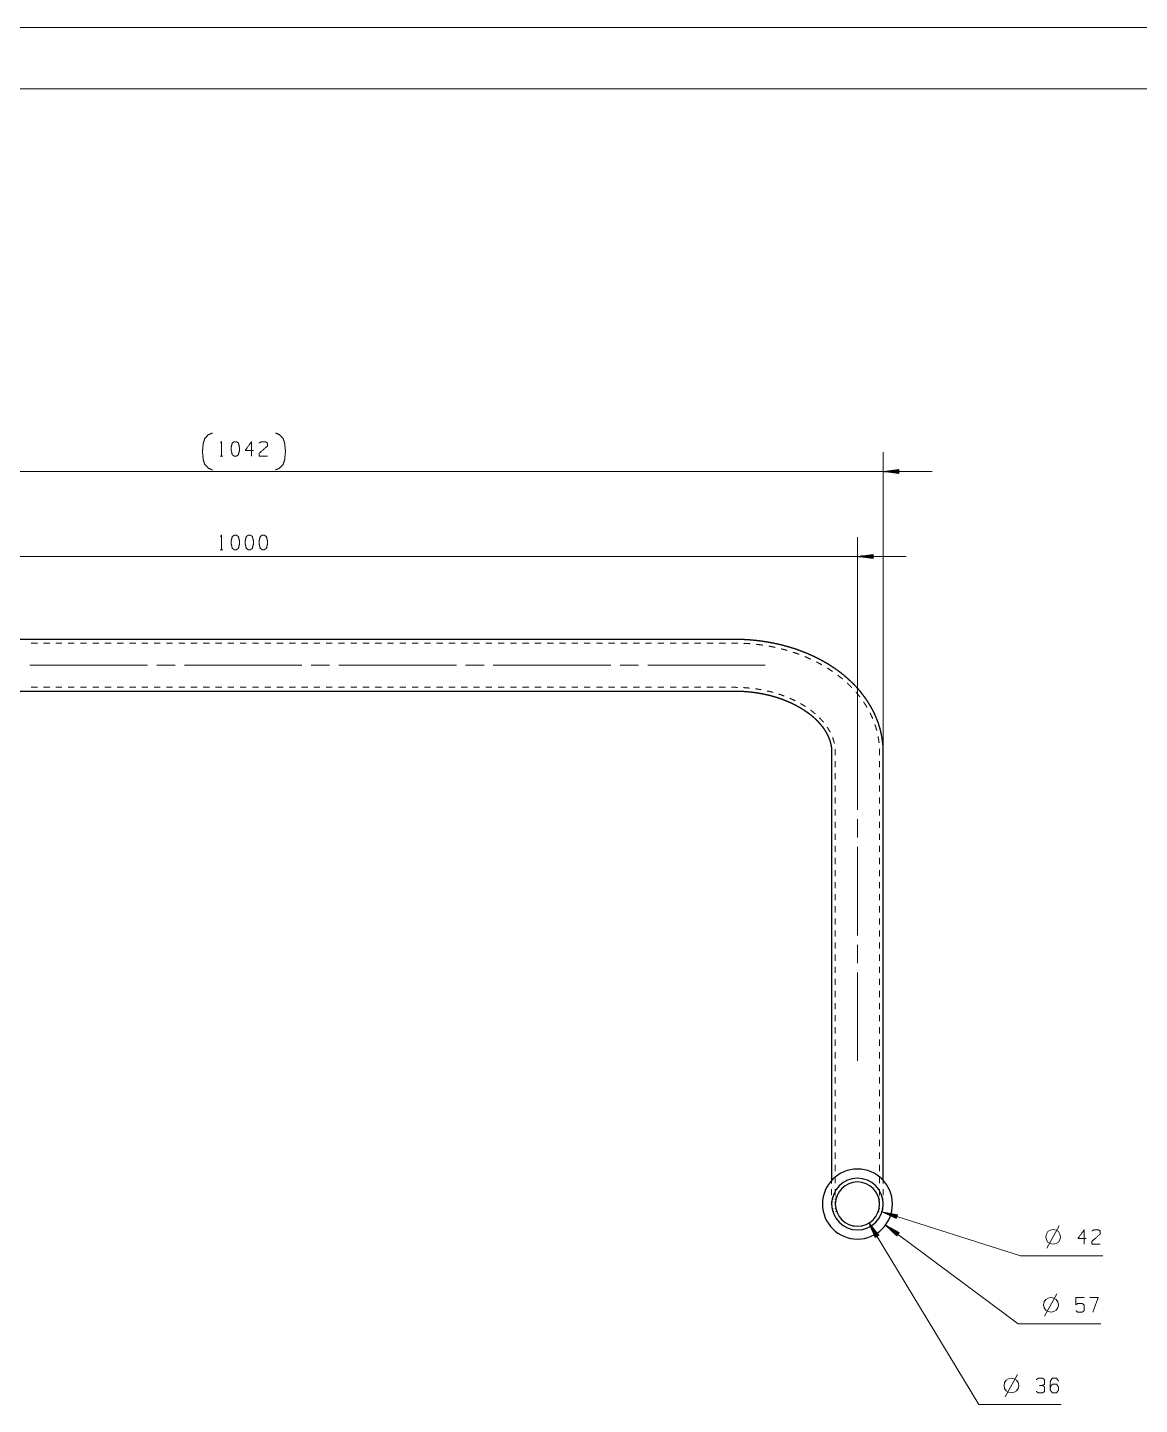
# Paper-space layout 'SHT2' of a CAD drawing. Header units: millimetres. Extents: x 0 to 594, y 0 to 420.
# Drawn here: x 172.5 to 353.5, y 195.9 to 420 of the extents above; entities that cross this region are included whole.
import ezdxf

# ---------------------------------------------------------------- set-up
doc = ezdxf.new("R2010")
doc.units = ezdxf.units.MM
doc.layers.add('101', color=7, linetype='Continuous', true_color=0xffffff)

psp = doc.layouts.new('SHT2')

# ---------------------------------------------------------------- linework, layer by layer
at = {"layer": '101', "color": 133, "linetype": 'Continuous', "lineweight": 18}
for p, q in [((594, 420), (0, 420)), ((584, 410), (25, 410))]:
    psp.add_line(p, q, dxfattribs=at)
at = {"layer": '101', "color": 72, "linetype": 'Continuous', "lineweight": 18}
for p, q in [((203.85, 350.24), (204.28, 350.24)), ((203.85, 335.02), (204.28, 335.02)), ((338.43, 221.38), (340.43, 225.03)), ((338.08, 210.32), (340.08, 213.97)), ((331.64, 197.2), (333.64, 200.85))]:
    psp.add_line(p, q, dxfattribs=at)
at = {"layer": '101', "color": 22, "linetype": 'Continuous', "lineweight": 18}
for p, q in [((311.81, 302.1), (311.81, 350.93)), ((319.75, 347.76), (95.47, 347.76)), ((314.35, 348.09), (311.81, 347.76)), ((311.81, 347.76), (314.35, 347.42)), ((314.35, 347.78), (312.01, 347.78)), ((314.35, 347.73), (312.01, 347.73)), ((314.35, 347.83), (312.39, 347.83)), ((314.35, 347.68), (312.39, 347.68)), ((314.35, 347.88), (312.78, 347.88)), ((314.35, 347.63), (312.78, 347.63)), ((314.35, 347.93), (313.16, 347.93)), ((314.35, 347.58), (313.16, 347.58)), ((314.35, 347.98), (313.55, 347.98)), ((314.35, 347.53), (313.55, 347.53)), ((314.35, 348.03), (313.93, 348.03)), ((314.35, 347.48), (313.93, 347.48)), ((314.35, 348.09), (314.32, 348.09)), ((314.35, 348.09), (314.32, 348.09)), ((314.35, 347.43), (314.32, 347.43)), ((314.35, 347.43), (314.32, 347.43)), ((314.35, 347.42), (314.35, 348.09)), ((307.61, 307.1), (307.61, 337.1)), ((99.67, 333.93), (315.55, 333.93)), ((310.15, 334.26), (307.61, 333.93)), ((307.61, 333.93), (310.15, 333.6)), ((310.15, 333.95), (307.81, 333.95)), ((310.15, 333.9), (307.81, 333.9)), ((310.15, 334.01), (308.19, 334.01)), ((310.15, 333.85), (308.19, 333.85)), ((310.15, 334.06), (308.58, 334.06)), ((310.15, 334.11), (308.96, 334.11)), ((310.15, 334.16), (309.35, 334.16)), ((310.15, 334.21), (309.73, 334.21)), ((310.15, 334.26), (310.12, 334.26)), ((310.15, 334.26), (310.12, 334.26)), ((310.15, 333.6), (310.15, 334.26)), ((310.15, 333.8), (308.58, 333.8)), ((310.15, 333.75), (308.96, 333.75)), ((310.15, 333.7), (309.35, 333.7)), ((310.15, 333.65), (309.73, 333.65)), ((310.15, 333.6), (310.12, 333.6)), ((310.15, 333.6), (310.12, 333.6)), ((314.14, 226.83), (311.62, 227.28)), ((311.62, 227.28), (313.93, 226.2)), ((311.62, 227.28), (334.14, 220.13)), ((314.03, 226.49), (311.79, 227.2)), ((314.04, 226.54), (311.81, 227.25)), ((314.01, 226.44), (312.14, 227.04)), ((314.06, 226.59), (312.19, 227.18)), ((314, 226.39), (312.5, 226.87)), ((314.07, 226.64), (312.57, 227.11)), ((313.98, 226.35), (312.85, 226.71)), ((314.09, 226.68), (312.96, 227.05)), ((313.97, 226.3), (313.2, 226.54)), ((314.11, 226.73), (313.34, 226.98)), ((313.95, 226.25), (313.55, 226.38)), ((314.12, 226.78), (313.72, 226.91)), ((313.93, 226.2), (314.14, 226.83)), ((314.14, 226.83), (314.11, 226.84)), ((314.14, 226.83), (314.11, 226.84)), ((311.08, 223.48), (309.48, 225.48)), ((309.48, 225.48), (310.51, 223.13)), ((309.48, 225.48), (327.35, 195.95)), ((310.77, 223.29), (309.55, 225.3)), ((310.81, 223.32), (309.6, 225.32)), ((310.73, 223.26), (309.71, 224.94)), ((310.86, 223.34), (309.84, 225.02)), ((310.68, 223.24), (309.87, 224.59)), ((310.64, 223.21), (310.02, 224.23)), ((310.9, 223.37), (310.08, 224.72)), ((310.94, 223.4), (310.33, 224.41)), ((310.99, 223.42), (310.57, 224.11)), ((312.18, 225.15), (314.02, 223.37)), ((314.42, 223.91), (312.18, 225.15)), ((312.18, 225.15), (333.79, 209.08)), ((314.21, 223.62), (312.32, 225.02)), ((314.24, 223.66), (312.35, 225.06)), ((314.18, 223.58), (312.6, 224.75)), ((314.27, 223.7), (312.69, 224.87)), ((314.15, 223.53), (312.88, 224.48)), ((314.3, 223.74), (313.03, 224.68)), ((314.12, 223.49), (313.16, 224.2)), ((314.33, 223.78), (313.37, 224.49)), ((314.36, 223.82), (313.71, 224.3)), ((313.94, 226.2), (313.91, 226.21)), ((313.94, 226.2), (313.91, 226.21)), ((314.39, 223.86), (314.05, 224.11)), ((310.6, 223.19), (310.18, 223.87)), ((310.55, 223.16), (310.34, 223.52)), ((310.51, 223.13), (310.49, 223.16)), ((310.51, 223.13), (310.49, 223.16)), ((310.51, 223.13), (311.08, 223.48)), ((311.03, 223.45), (310.81, 223.81)), ((311.07, 223.47), (311.06, 223.5)), ((311.07, 223.47), (311.06, 223.5)), ((314.09, 223.45), (313.44, 223.93)), ((314.06, 223.41), (313.72, 223.66)), ((314.03, 223.37), (314, 223.39)), ((314.03, 223.37), (314, 223.39)), ((314.02, 223.37), (314.42, 223.91)), ((314.42, 223.9), (314.39, 223.92)), ((314.42, 223.9), (314.39, 223.92)), ((334.14, 220.13), (347.58, 220.13)), ((333.79, 209.08), (347.23, 209.08)), ((327.35, 195.95), (340.79, 195.95))]:
    psp.add_line(p, q, dxfattribs=at)
at = {"layer": '101', "color": 30, "linetype": 'Continuous', "lineweight": 25}
for p, q in [((287.61, 320.44), (127.61, 320.44)), ((127.61, 312.04), (287.61, 312.04)), ((303.41, 302.1), (303.41, 256.84)), ((311.81, 256.84), (311.81, 302.1)), ((303.41, 256.84), (303.41, 234.41)), ((311.81, 234.41), (311.81, 256.84))]:
    psp.add_line(p, q, dxfattribs=at)
at = {"layer": '101', "color": 53, "linetype": 'Continuous', "lineweight": 18}
for p, q in [((174.11, 319.84), (173.11, 319.84)), ((176.11, 319.84), (175.11, 319.84)), ((178.11, 319.84), (177.11, 319.84)), ((180.11, 319.84), (179.11, 319.84)), ((182.11, 319.84), (181.11, 319.84)), ((184.11, 319.84), (183.11, 319.84)), ((186.11, 319.84), (185.11, 319.84)), ((188.11, 319.84), (187.11, 319.84)), ((190.11, 319.84), (189.11, 319.84)), ((192.11, 319.84), (191.11, 319.84)), ((194.11, 319.84), (193.11, 319.84)), ((196.11, 319.84), (195.11, 319.84)), ((198.11, 319.84), (197.11, 319.84)), ((200.11, 319.84), (199.11, 319.84)), ((202.11, 319.84), (201.11, 319.84)), ((204.11, 319.84), (203.11, 319.84)), ((206.11, 319.84), (205.11, 319.84)), ((208.11, 319.84), (207.11, 319.84)), ((210.11, 319.84), (209.11, 319.84)), ((212.11, 319.84), (211.11, 319.84)), ((214.11, 319.84), (213.11, 319.84)), ((216.11, 319.84), (215.11, 319.84)), ((218.11, 319.84), (217.11, 319.84)), ((220.11, 319.84), (219.11, 319.84)), ((222.11, 319.84), (221.11, 319.84)), ((224.11, 319.84), (223.11, 319.84)), ((226.11, 319.84), (225.11, 319.84)), ((228.11, 319.84), (227.11, 319.84)), ((230.11, 319.84), (229.11, 319.84)), ((232.11, 319.84), (231.11, 319.84)), ((234.11, 319.84), (233.11, 319.84)), ((236.11, 319.84), (235.11, 319.84)), ((238.11, 319.84), (237.11, 319.84)), ((240.11, 319.84), (239.11, 319.84)), ((242.11, 319.84), (241.11, 319.84)), ((244.11, 319.84), (243.11, 319.84)), ((246.11, 319.84), (245.11, 319.84)), ((248.11, 319.84), (247.11, 319.84)), ((250.11, 319.84), (249.11, 319.84)), ((252.11, 319.84), (251.11, 319.84)), ((254.11, 319.84), (253.11, 319.84)), ((256.11, 319.84), (255.11, 319.84)), ((258.11, 319.84), (257.11, 319.84)), ((260.11, 319.84), (259.11, 319.84)), ((262.11, 319.84), (261.11, 319.84)), ((264.11, 319.84), (263.11, 319.84)), ((266.11, 319.84), (265.11, 319.84)), ((268.11, 319.84), (267.11, 319.84)), ((270.11, 319.84), (269.11, 319.84)), ((272.11, 319.84), (271.11, 319.84)), ((274.11, 319.84), (273.11, 319.84)), ((276.11, 319.84), (275.11, 319.84)), ((278.11, 319.84), (277.11, 319.84)), ((280.11, 319.84), (279.11, 319.84)), ((282.11, 319.84), (281.11, 319.84)), ((284.11, 319.84), (283.11, 319.84)), ((286.11, 319.84), (285.11, 319.84)), ((287.61, 319.84), (287.11, 319.84)), ((173.11, 312.64), (174.11, 312.64)), ((175.11, 312.64), (176.11, 312.64)), ((177.11, 312.64), (178.11, 312.64)), ((179.11, 312.64), (180.11, 312.64)), ((181.11, 312.64), (182.11, 312.64)), ((183.11, 312.64), (184.11, 312.64)), ((185.11, 312.64), (186.11, 312.64)), ((187.11, 312.64), (188.11, 312.64)), ((189.11, 312.64), (190.11, 312.64)), ((191.11, 312.64), (192.11, 312.64)), ((193.11, 312.64), (194.11, 312.64)), ((195.11, 312.64), (196.11, 312.64)), ((197.11, 312.64), (198.11, 312.64)), ((199.11, 312.64), (200.11, 312.64)), ((201.11, 312.64), (202.11, 312.64)), ((203.11, 312.64), (204.11, 312.64)), ((205.11, 312.64), (206.11, 312.64)), ((207.11, 312.64), (208.11, 312.64)), ((209.11, 312.64), (210.11, 312.64)), ((211.11, 312.64), (212.11, 312.64)), ((213.11, 312.64), (214.11, 312.64)), ((215.11, 312.64), (216.11, 312.64)), ((217.11, 312.64), (218.11, 312.64)), ((219.11, 312.64), (220.11, 312.64)), ((221.11, 312.64), (222.11, 312.64)), ((223.11, 312.64), (224.11, 312.64)), ((225.11, 312.64), (226.11, 312.64)), ((227.11, 312.64), (228.11, 312.64)), ((229.11, 312.64), (230.11, 312.64)), ((231.11, 312.64), (232.11, 312.64)), ((233.11, 312.64), (234.11, 312.64)), ((235.11, 312.64), (236.11, 312.64)), ((237.11, 312.64), (238.11, 312.64)), ((239.11, 312.64), (240.11, 312.64)), ((241.11, 312.64), (242.11, 312.64)), ((243.11, 312.64), (244.11, 312.64)), ((245.11, 312.64), (246.11, 312.64)), ((247.11, 312.64), (248.11, 312.64)), ((249.11, 312.64), (250.11, 312.64)), ((251.11, 312.64), (252.11, 312.64)), ((253.11, 312.64), (254.11, 312.64)), ((255.11, 312.64), (256.11, 312.64)), ((257.11, 312.64), (258.11, 312.64)), ((259.11, 312.64), (260.11, 312.64)), ((261.11, 312.64), (262.11, 312.64)), ((263.11, 312.64), (264.11, 312.64)), ((265.11, 312.64), (266.11, 312.64)), ((267.11, 312.64), (268.11, 312.64)), ((269.11, 312.64), (270.11, 312.64)), ((271.11, 312.64), (272.11, 312.64)), ((273.11, 312.64), (274.11, 312.64)), ((275.11, 312.64), (276.11, 312.64)), ((277.11, 312.64), (278.11, 312.64)), ((279.11, 312.64), (280.11, 312.64)), ((281.11, 312.64), (282.11, 312.64)), ((283.11, 312.64), (284.11, 312.64)), ((285.11, 312.64), (286.11, 312.64)), ((287.11, 312.64), (287.61, 312.64)), ((304.01, 302.1), (304.01, 301.6)), ((304.01, 300.62), (304.01, 299.64)), ((311.21, 301.6), (311.21, 302.1)), ((311.21, 299.64), (311.21, 300.62)), ((304.01, 298.65), (304.01, 297.67)), ((311.21, 297.67), (311.21, 298.65)), ((304.01, 296.68), (304.01, 295.7)), ((311.21, 295.7), (311.21, 296.68)), ((304.01, 294.72), (304.01, 293.73)), ((311.21, 293.73), (311.21, 294.72)), ((304.01, 292.75), (304.01, 291.77)), ((311.21, 291.77), (311.21, 292.75)), ((304.01, 290.78), (304.01, 289.8)), ((311.21, 289.8), (311.21, 290.78)), ((304.01, 288.81), (304.01, 287.83)), ((304.01, 286.85), (304.01, 285.86)), ((311.21, 287.83), (311.21, 288.81)), ((311.21, 285.86), (311.21, 286.85)), ((304.01, 284.88), (304.01, 283.89)), ((311.21, 283.89), (311.21, 284.88)), ((304.01, 282.91), (304.01, 281.93)), ((311.21, 281.93), (311.21, 282.91)), ((304.01, 280.94), (304.01, 279.96)), ((311.21, 279.96), (311.21, 280.94)), ((304.01, 278.98), (304.01, 277.99)), ((311.21, 277.99), (311.21, 278.98)), ((304.01, 277.01), (304.01, 276.02)), ((311.21, 276.02), (311.21, 277.01)), ((304.01, 275.04), (304.01, 274.06)), ((311.21, 274.06), (311.21, 275.04)), ((304.01, 273.07), (304.01, 272.09)), ((304.01, 271.11), (304.01, 270.12)), ((311.21, 272.09), (311.21, 273.07)), ((311.21, 270.12), (311.21, 271.11)), ((304.01, 269.14), (304.01, 268.15)), ((311.21, 268.15), (311.21, 269.14)), ((304.01, 267.17), (304.01, 266.19)), ((311.21, 266.19), (311.21, 267.17)), ((304.01, 265.2), (304.01, 264.22)), ((311.21, 264.22), (311.21, 265.2)), ((304.01, 263.24), (304.01, 262.25)), ((311.21, 262.25), (311.21, 263.24)), ((304.01, 261.27), (304.01, 260.28)), ((311.21, 260.28), (311.21, 261.27)), ((304.01, 259.3), (304.01, 258.32)), ((311.21, 258.32), (311.21, 259.3)), ((304.01, 257.33), (304.01, 256.84)), ((304.01, 256.84), (304.01, 256.33)), ((311.21, 256.84), (311.21, 257.33)), ((311.21, 256.33), (311.21, 256.84)), ((304.01, 255.31), (304.01, 254.29)), ((304.01, 253.27), (304.01, 252.25)), ((311.21, 254.29), (311.21, 255.31)), ((311.21, 252.25), (311.21, 253.27)), ((304.01, 251.23), (304.01, 250.21)), ((311.21, 250.21), (311.21, 251.23)), ((304.01, 249.2), (304.01, 248.18)), ((311.21, 248.18), (311.21, 249.2)), ((304.01, 247.16), (304.01, 246.14)), ((311.21, 246.14), (311.21, 247.16)), ((304.01, 245.12), (304.01, 244.1)), ((311.21, 244.1), (311.21, 245.12)), ((304.01, 243.08), (304.01, 242.06)), ((311.21, 242.06), (311.21, 243.08)), ((304.01, 241.04), (304.01, 240.02)), ((311.21, 240.02), (311.21, 241.04)), ((304.01, 239), (304.01, 237.98)), ((311.21, 237.98), (311.21, 239)), ((304.01, 236.96), (304.01, 235.94)), ((311.21, 235.94), (311.21, 236.96)), ((304.01, 234.92), (304.01, 234.41)), ((304.01, 234.41), (304.01, 233.93)), ((311.21, 234.41), (311.21, 234.92)), ((311.21, 233.93), (311.21, 234.41)), ((303.41, 232.41), (303.41, 231.93)), ((311.81, 231.93), (311.81, 232.41)), ((303.64, 229.36), (303.49, 229.36)), ((303.74, 229.76), (303.58, 229.76)), ((304.1, 229.36), (303.95, 229.36)), ((304.21, 229.76), (304.06, 229.76)), ((311.17, 229.76), (311.01, 229.76)), ((311.28, 229.36), (311.12, 229.36)), ((311.64, 229.76), (311.48, 229.76)), ((311.74, 229.36), (311.58, 229.36)), ((303.49, 227.76), (303.64, 227.76)), ((303.58, 227.36), (303.74, 227.36)), ((303.95, 227.76), (304.1, 227.76)), ((304.06, 227.36), (304.21, 227.36)), ((311.01, 227.36), (311.17, 227.36)), ((311.12, 227.76), (311.28, 227.76)), ((311.48, 227.36), (311.64, 227.36)), ((311.58, 227.76), (311.74, 227.76))]:
    psp.add_line(p, q, dxfattribs=at)
at = {"layer": '101', "color": 151, "linetype": 'Continuous', "lineweight": 18}
for p, q in [((172.9, 316.24), (192.04, 316.24)), ((193.54, 316.24), (196.54, 316.24)), ((198.04, 316.24), (217.18, 316.24)), ((218.68, 316.24), (221.68, 316.24)), ((223.18, 316.24), (242.33, 316.24)), ((243.83, 316.24), (246.83, 316.24)), ((248.33, 316.24), (267.47, 316.24)), ((268.97, 316.24), (271.97, 316.24)), ((307.61, 291.18), (307.61, 288.18)), ((307.61, 286.68), (307.61, 272.26)), ((307.61, 270.76), (307.61, 267.76))]:
    psp.add_line(p, q, dxfattribs=at)
at = {"layer": '101', "color": 72, "linetype": 'Continuous', "lineweight": 18}
for centre in [(339.47, 223.22), (339.12, 212.16), (332.68, 199.04)]:
    psp.add_circle(centre, 1.2, dxfattribs=at)
at = {"layer": '101', "color": 30, "linetype": 'Continuous', "lineweight": 25}
for radius, start, end in [(5.7, 90, 270), (5.7, 270, 90), (4.2, 90, 270), (3.6, 90, 270), (4.2, 270, 90), (3.6, 270, 90)]:
    psp.add_arc((307.61, 228.56), radius, start, end, dxfattribs=at)
at = {"layer": '101', "color": 22, "linetype": 'Continuous', "lineweight": 18}
psp.add_arc((307.61, 228.56), 3.6, 259.7781, 270, dxfattribs=at)
at = {"layer": '101', "color": 72, "linetype": 'Continuous', "lineweight": 18}
for points, knots in [([(202.61, 348.02), (201.98, 348.27), (201.36, 348.89), (201.11, 349.71), (201.04, 350.46), (200.98, 351.02), (201.04, 351.58), (201.11, 352.33), (201.36, 353.14), (201.98, 353.77), (202.61, 354.02)], [0, 0, 0.090338, 0.208958, 0.323041, 0.424045, 0.499997, 0.575955, 0.676953, 0.791042, 0.909662, 1, 1]), ([(212.87, 348.02), (213.5, 348.27), (214.12, 348.89), (214.37, 349.71), (214.44, 350.46), (214.5, 351.02), (214.44, 351.58), (214.37, 352.33), (214.12, 353.14), (213.5, 353.77), (212.87, 354.02)], [0, 0, 0.090338, 0.208959, 0.323042, 0.424045, 0.499997, 0.575955, 0.676953, 0.791041, 0.909662, 1, 1]), ([(203.92, 352.41), (204.07, 352.61), (204.07, 350.24)], [0, 0, 0.093489, 1, 1]), ([(206.5, 350.24), (206.84, 350.49), (207.01, 351.19), (207.01, 351.66), (206.84, 352.39), (206.5, 352.61), (206.17, 352.61), (205.83, 352.39), (205.65, 351.66), (205.67, 351.19), (205.83, 350.49), (206.17, 350.24), (206.5, 350.24)], [0, 0, 0.067526, 0.183969, 0.260583, 0.380942, 0.446143, 0.500306, 0.565507, 0.685866, 0.762533, 0.878311, 0.945837, 1, 1]), ([(209.29, 351.19), (207.95, 351.19), (208.96, 352.61), (208.96, 350.24)], [0, 0, 0.245868, 0.565295, 1, 1]), ([(210.22, 352.39), (210.54, 352.61), (211.23, 352.61), (211.57, 352.39), (211.57, 351.91), (210.21, 350.71), (210.22, 350.24), (211.57, 350.24)], [0, 0, 0.069693, 0.192977, 0.265277, 0.350231, 0.67474, 0.759753, 1, 1]), ([(203.92, 337.2), (204.07, 337.4), (204.07, 335.02)], [0, 0, 0.093489, 1, 1]), ([(206.5, 335.02), (206.84, 335.27), (207.01, 335.97), (207.01, 336.45), (206.84, 337.17), (206.5, 337.4), (206.17, 337.4), (205.83, 337.17), (205.65, 336.45), (205.67, 335.97), (205.83, 335.27), (206.17, 335.02), (206.5, 335.02)], [0, 0, 0.067526, 0.183972, 0.260585, 0.380944, 0.446143, 0.500306, 0.565505, 0.685864, 0.76253, 0.878312, 0.945837, 1, 1]), ([(208.78, 335.02), (209.11, 335.27), (209.29, 335.97), (209.29, 336.45), (209.11, 337.17), (208.78, 337.4), (208.44, 337.4), (208.11, 337.17), (207.93, 336.45), (207.95, 335.97), (208.11, 335.27), (208.44, 335.02), (208.78, 335.02)], [0, 0, 0.067526, 0.183972, 0.260586, 0.380945, 0.446144, 0.500307, 0.565506, 0.685864, 0.76253, 0.878312, 0.945837, 1, 1]), ([(211.05, 335.02), (211.39, 335.27), (211.57, 335.97), (211.57, 336.45), (211.39, 337.17), (211.05, 337.4), (210.72, 337.4), (210.38, 337.17), (210.21, 336.45), (210.22, 335.97), (210.38, 335.27), (210.72, 335.02), (211.05, 335.02)], [0, 0, 0.067523, 0.18397, 0.260584, 0.380943, 0.44614, 0.500306, 0.565502, 0.685862, 0.762528, 0.878311, 0.945834, 1, 1]), ([(344.87, 222.97), (343.52, 222.97), (344.53, 224.39), (344.53, 222.02)], [0, 0, 0.245871, 0.565297, 1, 1]), ([(345.8, 224.17), (346.12, 224.39), (346.81, 224.39), (347.14, 224.17), (347.14, 223.69), (345.78, 222.49), (345.8, 222.02), (347.14, 222.02)], [0, 0, 0.069692, 0.192977, 0.265273, 0.350228, 0.67474, 0.759754, 1, 1]), ([(343.16, 211.19), (343.49, 210.96), (344.18, 210.96), (344.52, 211.19), (344.52, 212.14), (344.18, 212.39), (343.49, 212.39), (343.16, 212.16), (343.16, 213.34), (344.52, 213.34)], [0, 0, 0.062229, 0.168343, 0.230572, 0.376815, 0.441266, 0.54738, 0.609609, 0.790489, 1, 1]), ([(345.94, 210.96), (346.79, 213.34), (345.45, 213.34)], [0, 0, 0.652472, 1, 1]), ([(337.74, 199.04), (338.08, 199.26), (338.08, 199.99), (337.74, 200.21), (337.05, 200.21), (336.72, 199.99)], [0, 0, 0.153877, 0.429855, 0.583732, 0.846129, 1, 1]), ([(339.01, 198.79), (339.33, 199.26), (340.02, 199.26), (340.35, 198.79), (340.35, 198.31), (340.02, 197.84), (339.33, 197.84), (339.01, 198.31), (339.01, 199.74), (339.33, 200.21), (340.02, 200.21), (340.35, 199.74)], [0, 0, 0.076962, 0.16976, 0.248072, 0.312019, 0.390331, 0.483129, 0.560091, 0.751928, 0.82889, 0.921688, 1, 1]), ([(336.73, 198.06), (337.05, 197.84), (337.74, 197.84), (338.08, 198.06), (338.08, 198.79), (337.74, 199.04), (337.23, 199.04)], [0, 0, 0.124118, 0.343686, 0.472446, 0.703378, 0.836734, 1, 1])]:
    psp.add_open_spline(points, degree=1, knots=knots, dxfattribs=at)
at = {"layer": '101', "color": 30, "linetype": 'Continuous', "lineweight": 25}
for points, knots in [([(311.81, 302.1), (311.81, 302.32), (311.81, 302.54), (311.79, 302.9), (311.77, 303.25), (311.73, 303.61), (311.69, 303.96), (311.64, 304.31), (311.58, 304.66), (311.51, 305.01), (311.43, 305.36), (311.35, 305.71), (311.25, 306.06), (311.15, 306.4), (311.04, 306.75), (310.92, 307.09), (310.79, 307.43), (310.65, 307.77), (310.5, 308.11), (310.35, 308.44), (310.18, 308.77), (310.01, 309.1), (309.83, 309.43), (309.64, 309.75), (309.44, 310.07), (309.24, 310.39), (309.02, 310.71), (308.8, 311.02), (308.57, 311.33), (308.33, 311.64), (308.09, 311.94), (307.84, 312.24), (307.57, 312.53), (307.3, 312.83), (307.03, 313.11), (306.74, 313.4), (306.45, 313.67), (306.15, 313.95), (305.85, 314.22), (305.54, 314.48), (305.22, 314.75), (304.89, 315), (304.56, 315.25), (304.22, 315.5), (303.87, 315.74), (303.52, 315.97), (303.16, 316.2), (302.8, 316.43), (302.43, 316.65), (302.05, 316.86), (301.67, 317.07), (301.29, 317.27), (300.9, 317.47), (300.5, 317.66), (300.1, 317.84), (299.69, 318.02), (299.28, 318.2), (298.87, 318.36), (298.45, 318.52), (298.03, 318.68), (297.61, 318.83), (297.18, 318.97), (296.74, 319.1), (296.31, 319.23), (295.87, 319.35), (295.43, 319.47), (294.98, 319.58), (294.54, 319.68), (294.09, 319.78), (293.63, 319.87), (293.18, 319.95), (292.72, 320.03), (292.27, 320.1), (291.81, 320.16), (291.35, 320.22), (290.88, 320.27), (290.42, 320.32), (289.96, 320.35), (289.49, 320.38), (289.02, 320.41), (288.56, 320.42), (288.09, 320.43), (287.61, 320.44)], [0, 0, 0.006634, 0.013266, 0.023844, 0.034425, 0.045012, 0.055602, 0.066208, 0.076821, 0.087459, 0.098107, 0.108789, 0.119484, 0.130223, 0.140978, 0.151785, 0.162611, 0.173497, 0.184405, 0.195381, 0.206381, 0.217456, 0.228558, 0.239742, 0.250954, 0.262253, 0.273584, 0.285005, 0.296461, 0.308008, 0.319594, 0.331271, 0.342991, 0.354802, 0.366657, 0.378604, 0.390596, 0.402678, 0.414808, 0.427024, 0.43929, 0.45164, 0.46404, 0.47652, 0.489051, 0.501658, 0.514317, 0.527047, 0.539829, 0.552677, 0.565577, 0.57854, 0.591553, 0.604624, 0.617745, 0.630918, 0.644139, 0.65741, 0.670726, 0.684086, 0.697489, 0.710934, 0.724419, 0.73794, 0.751498, 0.76509, 0.778716, 0.79237, 0.806056, 0.819768, 0.833506, 0.847266, 0.86105, 0.874852, 0.888672, 0.902509, 0.916359, 0.930221, 0.944095, 0.957976, 0.971864, 0.985929, 1, 1]), ([(287.61, 312.04), (287.8, 312.04), (287.99, 312.03), (288.36, 312.03), (288.73, 312.01), (289.11, 311.99), (289.48, 311.96), (289.85, 311.93), (290.21, 311.9), (290.58, 311.85), (290.95, 311.8), (291.31, 311.75), (291.67, 311.69), (292.03, 311.63), (292.38, 311.55), (292.73, 311.48), (293.08, 311.4), (293.43, 311.31), (293.77, 311.22), (294.11, 311.12), (294.45, 311.02), (294.78, 310.91), (295.1, 310.8), (295.43, 310.69), (295.74, 310.57), (296.06, 310.44), (296.36, 310.31), (296.67, 310.18), (296.96, 310.04), (297.26, 309.9), (297.54, 309.75), (297.82, 309.6), (298.1, 309.45), (298.36, 309.29), (298.63, 309.13), (298.88, 308.97), (299.13, 308.8), (299.38, 308.63), (299.61, 308.46), (299.84, 308.29), (300.06, 308.11), (300.28, 307.93), (300.49, 307.75), (300.69, 307.56), (300.89, 307.38), (301.07, 307.19), (301.26, 307), (301.43, 306.8), (301.6, 306.61), (301.76, 306.42), (301.91, 306.22), (302.05, 306.02), (302.19, 305.82), (302.32, 305.62), (302.44, 305.42), (302.56, 305.22), (302.67, 305.02), (302.77, 304.81), (302.86, 304.61), (302.95, 304.4), (303.03, 304.19), (303.1, 303.98), (303.17, 303.77), (303.23, 303.56), (303.28, 303.34), (303.32, 303.13), (303.36, 302.91), (303.38, 302.69), (303.4, 302.47), (303.41, 302.28), (303.41, 302.1)], [0, 0, 0.009262, 0.01852, 0.036772, 0.055014, 0.073235, 0.091431, 0.10959, 0.127714, 0.145786, 0.163809, 0.181767, 0.199665, 0.217485, 0.235233, 0.252888, 0.27046, 0.287929, 0.305302, 0.322558, 0.339709, 0.356732, 0.373638, 0.390406, 0.407046, 0.423539, 0.439896, 0.456095, 0.472148, 0.488037, 0.503771, 0.519334, 0.534734, 0.549959, 0.565012, 0.579887, 0.594582, 0.609097, 0.623425, 0.637575, 0.651531, 0.665312, 0.678894, 0.692306, 0.705514, 0.718563, 0.731404, 0.744098, 0.756581, 0.768933, 0.781073, 0.793101, 0.804919, 0.816648, 0.828172, 0.839634, 0.850895, 0.862131, 0.873173, 0.884229, 0.895103, 0.906032, 0.916799, 0.927662, 0.938389, 0.94925, 0.960007, 0.970923, 0.981776, 0.990897, 1, 1])]:
    psp.add_open_spline(points, degree=1, knots=knots, dxfattribs=at)
at = {"layer": '101', "color": 53, "linetype": 'Continuous', "lineweight": 18}
for points, knots in [([(288.12, 319.83), (288.11, 319.83), (287.86, 319.84), (287.61, 319.84)], [0, 0, 0.015231, 0.507591, 1, 1]), ([(290.16, 319.73), (289.95, 319.75), (289.5, 319.78), (289.14, 319.8)], [0, 0, 0.203699, 0.654315, 1, 1]), ([(292.19, 319.51), (291.78, 319.56), (291.33, 319.62), (291.18, 319.64)], [0, 0, 0.405446, 0.854239, 1, 1]), ([(294.2, 319.14), (294.03, 319.18), (293.58, 319.27), (293.2, 319.34)], [0, 0, 0.172018, 0.617092, 1, 1]), ([(296.18, 318.64), (295.78, 318.76), (295.35, 318.87), (295.19, 318.91)], [0, 0, 0.401811, 0.842767, 1, 1]), ([(298.12, 318.01), (297.91, 318.08), (297.49, 318.23), (297.15, 318.34)], [0, 0, 0.216153, 0.650567, 1, 1]), ([(300, 317.23), (299.94, 317.26), (299.54, 317.43), (299.14, 317.61), (299.07, 317.64)], [0, 0, 0.067179, 0.493668, 0.9219, 1, 1]), ([(301.82, 316.3), (301.48, 316.49), (301.11, 316.69), (300.92, 316.78)], [0, 0, 0.37892, 0.798151, 1, 1]), ([(303.56, 315.23), (303.29, 315.4), (302.94, 315.63), (302.7, 315.78)], [0, 0, 0.312014, 0.721418, 1, 1]), ([(305.19, 313.99), (304.95, 314.19), (304.63, 314.44), (304.39, 314.63)], [0, 0, 0.298109, 0.6963, 1, 1]), ([(287.61, 312.64), (287.81, 312.64), (288, 312.63), (288.1, 312.63)], [0, 0, 0.399185, 0.79831, 1, 1]), ([(289.07, 312.59), (289.14, 312.59), (289.52, 312.56), (289.89, 312.53), (290.04, 312.52)], [0, 0, 0.072392, 0.462599, 0.852079, 1, 1]), ([(291, 312.4), (291.01, 312.4), (291.38, 312.35), (291.75, 312.28), (291.96, 312.25)], [0, 0, 0.015358, 0.400856, 0.785126, 1, 1]), ([(292.91, 312.05), (293.2, 311.99), (293.55, 311.9), (293.85, 311.82)], [0, 0, 0.306361, 0.682062, 1, 1]), ([(294.78, 311.54), (294.93, 311.5), (295.27, 311.38), (295.6, 311.26), (295.7, 311.23)], [0, 0, 0.163561, 0.52806, 0.889821, 1, 1]), ([(306.68, 312.61), (306.44, 312.85), (306.16, 313.13), (305.95, 313.32)], [0, 0, 0.339524, 0.726971, 1, 1]), ([(308.02, 311.07), (307.98, 311.12), (307.74, 311.42), (307.5, 311.71), (307.37, 311.86)], [0, 0, 0.064173, 0.438232, 0.81371, 1, 1]), ([(296.6, 310.86), (296.87, 310.74), (297.18, 310.6), (297.48, 310.46)], [0, 0, 0.309339, 0.656855, 1, 1]), ([(298.34, 310), (298.35, 310), (298.63, 309.83), (298.9, 309.67), (299.17, 309.5), (299.17, 309.5)], [0, 0, 0.01463, 0.345727, 0.673382, 0.997496, 1, 1]), ([(309.16, 309.38), (309.05, 309.58), (308.85, 309.89), (308.64, 310.2), (308.62, 310.24)], [0, 0, 0.227882, 0.590752, 0.95643, 1, 1]), ([(299.97, 308.95), (300.17, 308.79), (300.4, 308.61), (300.62, 308.42), (300.72, 308.34)], [0, 0, 0.258007, 0.563911, 0.866323, 1, 1]), ([(301.43, 307.68), (301.46, 307.65), (301.65, 307.45), (301.84, 307.25), (302.01, 307.05), (302.09, 306.96)], [0, 0, 0.038905, 0.322751, 0.60362, 0.880367, 1, 1]), ([(310.09, 307.56), (310.05, 307.64), (309.91, 307.97), (309.75, 308.29), (309.66, 308.48)], [0, 0, 0.086268, 0.438692, 0.79339, 1, 1]), ([(302.67, 306.18), (302.79, 306.01), (302.92, 305.8), (303.04, 305.58), (303.16, 305.37), (303.17, 305.35)], [0, 0, 0.217344, 0.475029, 0.731371, 0.983812, 1, 1]), ([(310.75, 305.63), (310.65, 305.96), (310.55, 306.3), (310.45, 306.6)], [0, 0, 0.342579, 0.689091, 1, 1]), ([(303.57, 304.47), (303.64, 304.27), (303.71, 304.04), (303.78, 303.82), (303.84, 303.59), (303.85, 303.54)], [0, 0, 0.220728, 0.462612, 0.705775, 0.946297, 1, 1]), ([(303.99, 302.58), (304, 302.44), (304.01, 302.21), (304.01, 302.15), (304.01, 302.1)], [0, 0, 0.292017, 0.757086, 0.878548, 1, 1]), ([(311.13, 303.62), (311.09, 303.91), (311.04, 304.25), (310.98, 304.6), (310.97, 304.63)], [0, 0, 0.282611, 0.624454, 0.966596, 1, 1]), ([(311.21, 302.1), (311.21, 302.31), (311.21, 302.52), (311.2, 302.61)], [0, 0, 0.418331, 0.836604, 1, 1]), ([(303.41, 229.04), (303.41, 229), (303.41, 228.56)], [0, 0, 0.08441, 1, 1]), ([(311.81, 228.56), (311.81, 229), (311.81, 229.04)], [0, 0, 0.91559, 1, 1])]:
    psp.add_open_spline(points, degree=1, knots=knots, dxfattribs=at)
at = {"layer": '101', "color": 151, "linetype": 'Continuous', "lineweight": 18}
for points, knots in [([(273.47, 316.24), (287.61, 316.24), (292.61, 316.24)], [0, 0, 0.738806, 1, 1]), ([(307.61, 307.1), (307.61, 302.1), (307.61, 292.68)], [0, 0, 0.346782, 1, 1]), ([(307.61, 266.26), (307.61, 256.84), (307.61, 251.84)], [0, 0, 0.653218, 1, 1])]:
    psp.add_open_spline(points, degree=1, knots=knots, dxfattribs=at)
at = {"layer": '101', "color": 30, "linetype": 'Continuous', "lineweight": 25}
for points in [[(303.41, 234.41), (303.41, 232.41)], [(311.81, 232.41), (311.81, 234.41)]]:
    psp.add_open_spline(points, degree=1, dxfattribs=at)
at = {"layer": '101', "color": 53, "linetype": 'Continuous', "lineweight": 18}
for points in [[(303.41, 230.96), (303.41, 230)], [(304.01, 232.95), (304.01, 231.97)], [(304.01, 231), (304.01, 230.02)], [(311.21, 231.97), (311.21, 232.95)], [(311.21, 230.02), (311.21, 231)], [(311.81, 230), (311.81, 230.96)], [(304.01, 229.04), (304.01, 228.56)], [(311.21, 228.56), (311.21, 229.04)]]:
    psp.add_open_spline(points, degree=1, dxfattribs=at)

doc.saveas('drawing.dxf')
